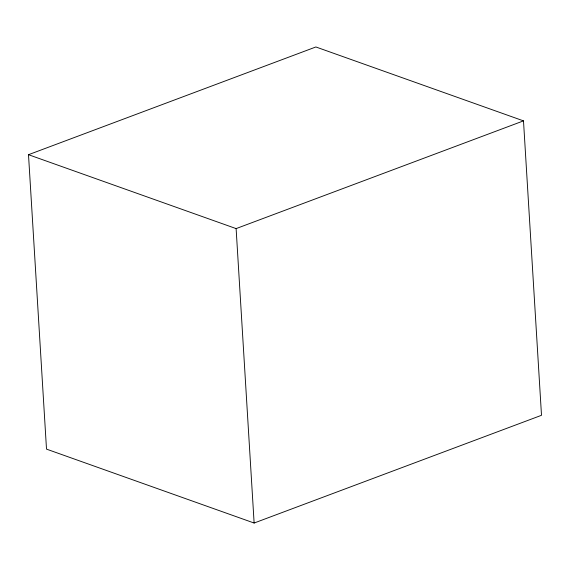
<?xml version="1.0" encoding="UTF-8"?>
<svg xmlns="http://www.w3.org/2000/svg" width="570" height="570" viewBox="0 0 570 570"><rect width="100%" height="100%" fill="white"/><g stroke="black" fill="none" stroke-linecap="round" stroke-linejoin="round"><path stroke-width="0.85" d="M28.5 154.698L315.873 46.968L523.495 120.876L541.5 415.302L254.127 523.032L46.505 449.124L28.5 154.698L236.115 228.599L523.495 120.876M236.115 228.599L254.127 523.032"/></g></svg>
